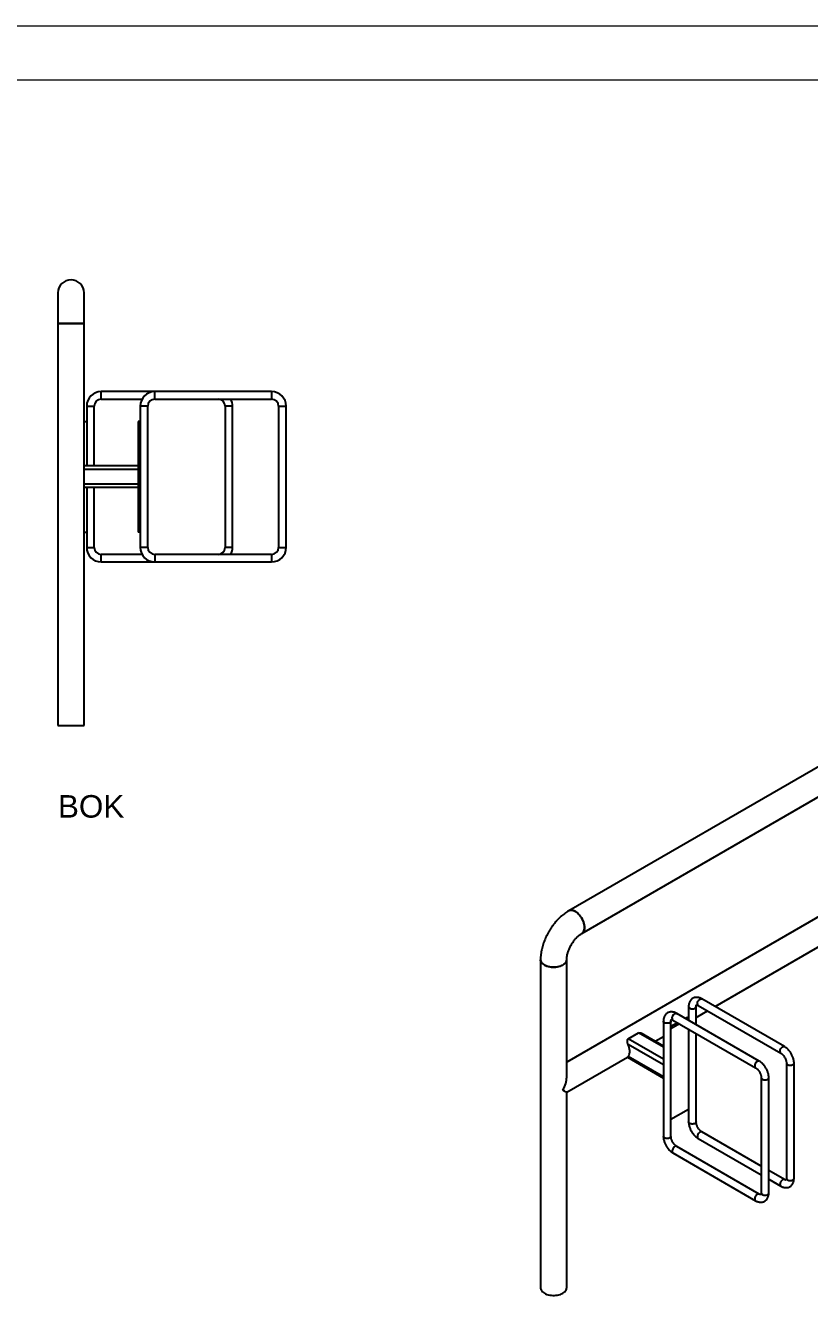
# Model space of a CAD drawing. Header units: millimetres. Extents: x 4169 to 10109, y -3451 to 749.
# Drawn here: x 7122 to 8571, y -1641 to 749 of the extents above; entities that cross this region are included whole.
import ezdxf

# ---------------------------------------------------------------- set-up
doc = ezdxf.new("R2010")
doc.units = ezdxf.units.MM
doc.layers.add('tabelka', color=155, linetype='Continuous')
doc.layers.add('WYMIAR', color=96, linetype='Continuous')

# ---------------------------------------------------------------- blocks, each defined once
blk = doc.blocks.new('izometria')
for p, q in [((-485.8, 2387.8), (-1784.4, 1638.1)), ((-1760.3, 1596.3), (-461.7, 2345.9)), ((-1311.8, 1633.3), (-1788.3, 1358.2)), ((-1513.7, 1461), (-1311.8, 1577.6)), ((-1836.6, 1547.7), (-1836.6, 940.8)), ((-1788.3, 1330.3), (-1788.3, 1547.7)), ((-1562.8, 1460.9), (-1562.8, 1435.5)), ((-1548.8, 1427.4), (-1548.8, 1460.9)), ((-1545.1, 1463), (-1392.4, 1374.8)), ((-1385.4, 1387), (-1538.1, 1475.1)), ((-1609.5, 1434), (-1609.5, 1220.9)), ((-1595.5, 1220.9), (-1595.5, 1434)), ((-1591.8, 1436.1), (-1439.1, 1347.9)), ((-1432.1, 1360), (-1584.8, 1448.2)), ((-1565.7, 1441.3), (-1569.3, 1439.2)), ((-1562.8, 1439.6), (-1565.7, 1441.3)), ((-1562.8, 1438.9), (-1565.7, 1437.2)), ((-1548.8, 1440.7), (-1527.7, 1452.9)), ((-1674.6, 1401.2), (-1655.4, 1412.4)), ((-1609.5, 1385.8), (-1655.4, 1412.4)), ((-1609.5, 1388), (-1650.5, 1411.7)), ((-1583.3, 1431.2), (-1595.5, 1424.1)), ((-1579.8, 1429.1), (-1595.5, 1420.1)), ((-1562.8, 1419.3), (-1562.8, 1247.8)), ((-1548.8, 1247.8), (-1548.8, 1411.2)), ((-1609.5, 1363.6), (-1674.6, 1401.2)), ((-1609.5, 1353.2), (-1674.6, 1390.8)), ((-1624.8, 1396.9), (-1609.5, 1405.7)), ((-1788.3, 1302.5), (-1675.9, 1367.3)), ((-1676.1, 1367.3), (-1609.5, 1328.8)), ((-1609.5, 1331), (-1674.6, 1368.6)), ((-1381.8, 1356.4), (-1381.8, 1143.3)), ((-1367.8, 1143.3), (-1367.8, 1356.4)), ((-1428.4, 1329.5), (-1428.4, 1116.4)), ((-1414.4, 1116.4), (-1414.4, 1329.5)), ((-1788.3, 940.8), (-1788.3, 1302.5)), ((-1595.5, 1252.7), (-1562.8, 1271.5)), ((-1428.4, 1166), (-1538.1, 1229.4)), ((-1432.1, 1114.3), (-1584.8, 1202.4)), ((-1545.1, 1217.2), (-1428.4, 1149.9)), ((-1591.8, 1190.3), (-1439.1, 1102.1)), ((-1385.4, 1141.2), (-1414.4, 1158)), ((-1414.4, 1141.8), (-1392.4, 1129.1))]:
    blk.add_line(p, q)
at = {"flags": 128}
for points in [[(-1755.3, 1607.3), (-1755.4, 1609.8), (-1755.8, 1612.3), (-1756.4, 1615), (-1757.2, 1617.6), (-1758.3, 1620.3), (-1759.6, 1622.9), (-1761, 1625.4), (-1762.6, 1627.8), (-1764.4, 1630.1), (-1766.3, 1632.1), (-1768.3, 1634), (-1770.3, 1635.6), (-1772.3, 1636.9), (-1774.4, 1637.9), (-1776.4, 1638.7), (-1778.4, 1639.1), (-1780.3, 1639.2), (-1782, 1639), (-1783.7, 1638.5), (-1784.4, 1638.1)], [(-1784.4, 1638.1), (-1783.7, 1638.5), (-1782, 1639), (-1780.3, 1639.2), (-1778.4, 1639.1), (-1776.4, 1638.7), (-1774.4, 1637.9), (-1772.3, 1636.9)], [(-1772.3, 1636.9), (-1770.3, 1635.6), (-1768.3, 1634), (-1766.3, 1632.1), (-1764.4, 1630.1), (-1762.6, 1627.8), (-1761, 1625.4), (-1759.6, 1622.9), (-1758.3, 1620.3), (-1757.2, 1617.6), (-1756.4, 1615), (-1755.8, 1612.3), (-1755.4, 1609.8), (-1755.3, 1607.3), (-1755.4, 1605), (-1755.8, 1602.9), (-1756.4, 1601), (-1757.2, 1599.3), (-1758.3, 1597.9), (-1759.6, 1596.7), (-1760.2, 1596.3)], [(-1760.3, 1596.3), (-1759.6, 1596.7), (-1758.3, 1597.9), (-1757.2, 1599.3), (-1756.4, 1601), (-1755.8, 1602.9), (-1755.4, 1605), (-1755.3, 1607.3)], [(-1836.6, 1547.7), (-1836.6, 1546.8), (-1836.2, 1545.2), (-1835.5, 1543.5), (-1834.5, 1542), (-1833.1, 1540.5), (-1831.5, 1539.1), (-1829.5, 1537.8)], [(-1788.3, 1547.7), (-1788.4, 1546.8), (-1788.7, 1545.2), (-1789.4, 1543.5), (-1790.4, 1542), (-1791.8, 1540.5), (-1793.5, 1539.1), (-1795.4, 1537.8), (-1797.6, 1536.7), (-1800, 1535.8), (-1802.6, 1535), (-1805.3, 1534.4), (-1808.1, 1534), (-1811, 1533.8), (-1813.9, 1533.8), (-1816.8, 1534), (-1819.6, 1534.4), (-1822.4, 1535), (-1825, 1535.8), (-1827.4, 1536.7), (-1829.5, 1537.8), (-1831.5, 1539.1), (-1833.1, 1540.5), (-1834.5, 1542), (-1835.5, 1543.5), (-1836.2, 1545.2), (-1836.6, 1546.8), (-1836.6, 1547.7)], [(-1829.5, 1537.8), (-1827.4, 1536.7), (-1825, 1535.8), (-1822.4, 1535), (-1819.6, 1534.4), (-1816.8, 1534), (-1813.9, 1533.8), (-1811, 1533.8), (-1808.1, 1534), (-1805.3, 1534.4), (-1802.6, 1535), (-1800, 1535.8), (-1797.6, 1536.7), (-1795.4, 1537.8), (-1793.5, 1539.1), (-1791.8, 1540.5), (-1790.4, 1542), (-1789.4, 1543.5), (-1788.7, 1545.2), (-1788.4, 1546.8), (-1788.3, 1547.7)], [(-1560.7, 1458.1), (-1559.5, 1457.5), (-1558.1, 1457.1), (-1556.6, 1456.9), (-1555, 1456.9), (-1553.5, 1457.1), (-1552.1, 1457.5), (-1550.8, 1458.1), (-1549.9, 1458.8), (-1549.2, 1459.6), (-1548.8, 1460.5), (-1548.8, 1460.9)], [(-1546.6, 1466.2), (-1546.5, 1467.6), (-1546.1, 1469), (-1545.5, 1470.4), (-1544.7, 1471.8), (-1543.8, 1473), (-1542.7, 1474), (-1541.6, 1474.8), (-1540.5, 1475.3), (-1539.5, 1475.5), (-1538.6, 1475.3), (-1538.1, 1475.1)], [(-1595.5, 1434), (-1595.5, 1433.5), (-1595.8, 1432.6), (-1596.5, 1431.8), (-1597.5, 1431.1), (-1598.7, 1430.6), (-1600.1, 1430.2), (-1601.7, 1430), (-1603.2, 1430), (-1604.8, 1430.2), (-1606.2, 1430.6), (-1607.4, 1431.1), (-1608.4, 1431.8), (-1609.1, 1432.6), (-1609.4, 1433.5), (-1609.5, 1434)], [(-1593.3, 1439.3), (-1593.1, 1440.6), (-1592.8, 1442), (-1592.2, 1443.5), (-1591.4, 1444.8), (-1590.5, 1446.1), (-1589.4, 1447.1), (-1588.3, 1447.9), (-1587.2, 1448.4), (-1586.2, 1448.5), (-1585.2, 1448.4), (-1584.8, 1448.2)], [(-1674.6, 1368.6), (-1673.5, 1370.2), (-1672.6, 1372.1), (-1672, 1374.3), (-1671.7, 1376.7), (-1671.7, 1379.3), (-1672, 1382.1), (-1672.6, 1384.9), (-1673.5, 1387.9), (-1674.6, 1390.8)], [(-1393.9, 1378.1), (-1393.7, 1379.4), (-1393.4, 1380.8), (-1392.8, 1382.2), (-1392, 1383.6), (-1391.1, 1384.8), (-1390, 1385.8), (-1388.9, 1386.6), (-1387.8, 1387.1), (-1386.8, 1387.3), (-1385.8, 1387.2), (-1385.4, 1387)], [(-1432.1, 1360), (-1432.5, 1360.2), (-1433.4, 1360.4), (-1434.5, 1360.2), (-1435.6, 1359.7), (-1436.7, 1358.9), (-1437.7, 1357.9), (-1438.7, 1356.7), (-1439.4, 1355.3), (-1440, 1353.9), (-1440.4, 1352.5), (-1440.5, 1351.1), (-1440.4, 1349.9), (-1440, 1348.9), (-1439.4, 1348.2), (-1439.1, 1347.9)], [(-1379.7, 1353.6), (-1378.5, 1353), (-1377.1, 1352.6), (-1375.5, 1352.4), (-1374, 1352.4), (-1372.5, 1352.6), (-1371, 1353), (-1369.8, 1353.6), (-1368.8, 1354.3), (-1368.2, 1355.1), (-1367.8, 1356), (-1367.8, 1356.4)], [(-1426.4, 1326.6), (-1425.2, 1326.1), (-1423.7, 1325.7), (-1422.2, 1325.5), (-1420.7, 1325.5), (-1419.1, 1325.7), (-1417.7, 1326.1), (-1416.5, 1326.6), (-1415.5, 1327.3), (-1414.8, 1328.1), (-1414.5, 1329), (-1414.4, 1329.5)], [(-1548.8, 1247.8), (-1548.8, 1247.3), (-1549.2, 1246.5), (-1549.9, 1245.7), (-1550.8, 1244.9), (-1552.1, 1244.4), (-1553.5, 1244), (-1555, 1243.8), (-1556.6, 1243.8), (-1558.1, 1244), (-1559.5, 1244.4), (-1560.7, 1244.9), (-1561.7, 1245.7), (-1562.4, 1246.5), (-1562.7, 1247.3), (-1562.8, 1247.8)], [(-1595.5, 1220.9), (-1595.5, 1220.4), (-1595.8, 1219.5), (-1596.5, 1218.7), (-1597.5, 1218), (-1598.7, 1217.4), (-1600.1, 1217), (-1601.7, 1216.8), (-1603.2, 1216.8), (-1604.8, 1217), (-1606.2, 1217.4), (-1607.4, 1218), (-1608.4, 1218.7), (-1609.1, 1219.5), (-1609.4, 1220.4), (-1609.5, 1220.9)], [(-1538.1, 1229.4), (-1538.6, 1229.6), (-1539.5, 1229.7), (-1540.5, 1229.5), (-1541.6, 1229), (-1542.7, 1228.2), (-1543.8, 1227.2), (-1544.7, 1226), (-1545.5, 1224.6), (-1546.1, 1223.2), (-1546.5, 1221.8), (-1546.6, 1220.4), (-1546.5, 1219.2), (-1546.1, 1218.3), (-1545.5, 1217.5), (-1545.1, 1217.2)], [(-1584.8, 1202.4), (-1585.2, 1202.6), (-1586.2, 1202.8), (-1587.2, 1202.6), (-1588.3, 1202.1), (-1589.4, 1201.3), (-1590.5, 1200.3), (-1591.4, 1199.1), (-1592.2, 1197.7), (-1592.8, 1196.3), (-1593.1, 1194.9), (-1593.3, 1193.5), (-1593.1, 1192.3), (-1592.8, 1191.3), (-1592.2, 1190.6), (-1591.8, 1190.3)], [(-1385.4, 1141.2), (-1385.8, 1141.4), (-1386.8, 1141.5), (-1387.8, 1141.3), (-1388.9, 1140.8), (-1390, 1140.1), (-1391.1, 1139), (-1392, 1137.8), (-1392.8, 1136.5), (-1393.4, 1135), (-1393.7, 1133.6), (-1393.9, 1132.3), (-1393.7, 1131.1), (-1393.4, 1130.1), (-1392.8, 1129.3), (-1392.4, 1129.1)], [(-1379.7, 1140.4), (-1378.5, 1139.9), (-1377.1, 1139.5), (-1375.5, 1139.3), (-1374, 1139.3), (-1372.5, 1139.5), (-1371, 1139.9), (-1369.8, 1140.4), (-1368.8, 1141.2), (-1368.2, 1142), (-1367.8, 1142.8), (-1367.8, 1143.3)], [(-1432.1, 1114.3), (-1432.5, 1114.4), (-1433.4, 1114.6), (-1434.5, 1114.4), (-1435.6, 1113.9), (-1436.7, 1113.1), (-1437.7, 1112.1), (-1438.7, 1110.9), (-1439.4, 1109.5), (-1440, 1108.1), (-1440.4, 1106.7), (-1440.5, 1105.3), (-1440.4, 1104.1), (-1440, 1103.1), (-1439.4, 1102.4), (-1439.1, 1102.1)], [(-1426.4, 1113.5), (-1425.2, 1112.9), (-1423.7, 1112.5), (-1422.2, 1112.3), (-1420.7, 1112.3), (-1419.1, 1112.5), (-1417.7, 1112.9), (-1416.5, 1113.5), (-1415.5, 1114.2), (-1414.8, 1115), (-1414.5, 1115.9), (-1414.4, 1116.4)], [(-1836.6, 940.8), (-1836.6, 939.9), (-1836.2, 938.3), (-1835.5, 936.6), (-1834.5, 935.1), (-1833.1, 933.6), (-1831.5, 932.2), (-1829.5, 930.9)], [(-1829.5, 930.9), (-1827.4, 929.8), (-1825, 928.9), (-1822.4, 928.1), (-1819.6, 927.5), (-1816.8, 927.1), (-1813.9, 926.9), (-1811, 926.9), (-1808.1, 927.1), (-1805.3, 927.5), (-1802.6, 928.1), (-1800, 928.9), (-1797.6, 929.8), (-1795.4, 930.9), (-1793.5, 932.2), (-1791.8, 933.6), (-1790.4, 935.1), (-1789.4, 936.6), (-1788.7, 938.3), (-1788.4, 939.9), (-1788.3, 940.8)]]:
    blk.add_lwpolyline(points, dxfattribs=at)
for centre, radius, start, end in [((-1559.4, 1461.2), 3.44, 184.7179, 246.4199), ((-1543.2, 1465.8), 3.44, 173.6038, 235.084), ((-1589.8, 1438.9), 3.44, 173.6038, 235.084), ((-1390.4, 1377.7), 3.45, 173.6406, 234.6974), ((-1378.3, 1356.7), 3.45, 185.2748, 246.367), ((-1425, 1329.8), 3.45, 185.2748, 246.367), ((-1378.3, 1143.6), 3.44, 184.9193, 246.4008), ((-1425, 1116.7), 3.44, 184.9193, 246.4008)]:
    blk.add_arc(centre, radius, start, end)
for major_axis, ratio, start_param, end_param in [((17.1, 29.6), 0.577335, 4.71243, 5.497828), ((24.1, -13.9), 0.00007, 0.000041, 0.785439)]:
    blk.add_ellipse((-1812.5, 1316.4), major_axis=major_axis, ratio=ratio, start_param=start_param, end_param=end_param)
for points, knots in [([(-1784.4, 1638.1), (-1785.2, 1637.7), (-1787.3, 1636.4), (-1790.6, 1634.2), (-1794.4, 1631.3), (-1798.1, 1628.3), (-1801.7, 1625), (-1805.2, 1621.5), (-1808.6, 1617.8), (-1811.8, 1613.9), (-1814.8, 1609.9), (-1817.7, 1605.8), (-1820.4, 1601.5), (-1822.9, 1597.1), (-1825.2, 1592.6), (-1827.4, 1588.1), (-1829.4, 1583.4), (-1831.1, 1578.7), (-1832.6, 1574), (-1833.9, 1569.2), (-1835, 1564.4), (-1835.8, 1559.6), (-1836.3, 1554.8), (-1836.6, 1550.9), (-1836.6, 1548.5), (-1836.6, 1547.7)], [0, 0, 0, 0, 0.025884, 0.071414, 0.116938, 0.162445, 0.207861, 0.253145, 0.298285, 0.343288, 0.388174, 0.432973, 0.477717, 0.522445, 0.567196, 0.611997, 0.656888, 0.70191, 0.7471, 0.792493, 0.838115, 0.883982, 0.93009, 0.976404, 1, 1, 1, 1]), ([(-1788.3, 1547.7), (-1788.3, 1548), (-1788.3, 1549), (-1788.2, 1550.8), (-1787.9, 1553.1), (-1787.5, 1555.6), (-1786.9, 1558.2), (-1786.1, 1561), (-1785.1, 1563.9), (-1784, 1566.8), (-1782.7, 1569.7), (-1781.2, 1572.7), (-1779.6, 1575.6), (-1777.9, 1578.4), (-1776, 1581.1), (-1774.1, 1583.7), (-1772.1, 1586.1), (-1770.1, 1588.3), (-1768, 1590.4), (-1766, 1592.2), (-1764.1, 1593.7), (-1762.3, 1595), (-1761, 1595.8), (-1760.4, 1596.2), (-1760.3, 1596.3)], [0, 0, 0, 0, 0.02453, 0.070384, 0.116733, 0.163733, 0.211369, 0.259595, 0.308342, 0.357528, 0.407063, 0.456852, 0.506798, 0.556801, 0.606742, 0.656511, 0.706015, 0.75516, 0.803863, 0.852048, 0.899658, 0.94666, 0.990151, 1, 1, 1, 1]), ([(-1538.1, 1475.1), (-1538.6, 1475.4), (-1539.8, 1476.1), (-1541.8, 1476.9), (-1544.2, 1477.6), (-1546.4, 1478), (-1548.6, 1478), (-1550.8, 1477.8), (-1552.9, 1477.2), (-1554.9, 1476.3), (-1556.7, 1475.2), (-1558.2, 1473.8), (-1559.5, 1472.2), (-1560.7, 1470.4), (-1561.6, 1468.4), (-1562.2, 1466.3), (-1562.6, 1463.9), (-1562.8, 1462.1), (-1562.8, 1461.1), (-1562.8, 1460.9)], [0, 0, 0, 0, 0.039273, 0.110457, 0.181372, 0.243288, 0.303227, 0.368011, 0.430587, 0.491301, 0.55083, 0.609824, 0.668885, 0.728744, 0.790053, 0.853304, 0.918696, 0.985049, 1, 1, 1, 1]), ([(-1548.8, 1460.9), (-1548.8, 1461.1), (-1548.8, 1461.8), (-1548.7, 1462.6), (-1548.5, 1463.4), (-1548.3, 1463.8), (-1548.1, 1464), (-1548.1, 1464), (-1548.1, 1464)], [0, 0, 0, 0, 0.099448, 0.285744, 0.471432, 0.65914, 0.854601, 1, 1, 1, 1]), ([(-1548.2, 1464), (-1548.2, 1464), (-1548.2, 1464), (-1547.9, 1464), (-1547.4, 1464), (-1546.7, 1463.8), (-1545.8, 1463.4), (-1545.3, 1463.1), (-1545.1, 1463)], [0, 0, 0, 0, 0.159469, 0.35353, 0.534506, 0.724428, 0.910354, 1, 1, 1, 1]), ([(-1584.8, 1448.2), (-1585.2, 1448.4), (-1586.5, 1449.1), (-1588.5, 1450), (-1590.9, 1450.7), (-1593.1, 1451), (-1595.3, 1451.1), (-1597.5, 1450.9), (-1599.6, 1450.3), (-1601.6, 1449.4), (-1603.3, 1448.3), (-1604.9, 1446.9), (-1606.2, 1445.3), (-1607.3, 1443.5), (-1608.2, 1441.5), (-1608.9, 1439.3), (-1609.3, 1437), (-1609.4, 1435.2), (-1609.5, 1434.2), (-1609.5, 1434)], [0, 0, 0, 0, 0.039273, 0.110457, 0.181372, 0.243288, 0.303227, 0.368011, 0.430587, 0.491301, 0.55083, 0.609824, 0.668885, 0.728744, 0.790053, 0.853304, 0.918696, 0.985049, 1, 1, 1, 1]), ([(-1595.5, 1434), (-1595.5, 1434.2), (-1595.4, 1434.8), (-1595.3, 1435.7), (-1595.1, 1436.4), (-1594.9, 1436.9), (-1594.8, 1437.1), (-1594.8, 1437.1), (-1594.8, 1437.1)], [0, 0, 0, 0, 0.0994477, 0.2857436, 0.4714319, 0.6591397, 0.8546007, 1, 1, 1, 1]), ([(-1594.8, 1437.1), (-1594.8, 1437.1), (-1594.8, 1437.1), (-1594.6, 1437.1), (-1594.1, 1437), (-1593.3, 1436.8), (-1592.5, 1436.5), (-1592, 1436.2), (-1591.8, 1436.1)], [0, 0, 0, 0, 0.159469, 0.35353, 0.534506, 0.724428, 0.910354, 1, 1, 1, 1]), ([(-1655.4, 1412.4), (-1655.1, 1412.5), (-1654.3, 1412.8), (-1652.6, 1412.6), (-1651.2, 1412.2), (-1650.5, 1411.7), (-1650.5, 1411.7)], [0, 0, 0, 0, 0.229873, 0.522115, 0.979844, 1, 1, 1, 1]), ([(-1674.6, 1390.8), (-1674.8, 1391.3), (-1675, 1391.7), (-1675.3, 1392.7), (-1675.5, 1393.1), (-1675.7, 1394.1), (-1675.8, 1394.6), (-1676, 1395.6), (-1676, 1396.1), (-1676.1, 1397), (-1676.1, 1397.5), (-1676.1, 1398.4), (-1676.1, 1398.8), (-1675.9, 1399.7), (-1675.7, 1400.1), (-1675.3, 1400.8), (-1675, 1401), (-1674.6, 1401.2)], [0, 0, 0, 0, 0.125, 0.125, 0.25, 0.25, 0.375, 0.375, 0.5, 0.5, 0.625, 0.625, 0.75, 0.75, 0.875, 0.875, 1, 1, 1, 1]), ([(-1367.8, 1356.4), (-1367.8, 1356.9), (-1367.8, 1358.3), (-1368, 1360.6), (-1368.6, 1363.3), (-1369.3, 1366), (-1370.3, 1368.8), (-1371.5, 1371.4), (-1372.9, 1374), (-1374.4, 1376.5), (-1376.2, 1378.8), (-1378, 1381), (-1380, 1383), (-1382.2, 1384.8), (-1384, 1386.1), (-1385.1, 1386.8), (-1385.4, 1387)], [0, 0, 0, 0, 0.043209, 0.120466, 0.197584, 0.274483, 0.351071, 0.427398, 0.503585, 0.579787, 0.656143, 0.732807, 0.809953, 0.887739, 0.966255, 1, 1, 1, 1]), ([(-1675.8, 1367.4), (-1675.8, 1367.5), (-1675.6, 1367.5), (-1675, 1368.2), (-1674.6, 1368.6)], [0, 0, 0, 0, 0.382106, 1, 1, 1, 1]), ([(-1392.4, 1374.8), (-1392.2, 1374.7), (-1391.6, 1374.4), (-1390.6, 1373.6), (-1389.3, 1372.5), (-1388.1, 1371.2), (-1386.8, 1369.7), (-1385.7, 1368), (-1384.6, 1366.2), (-1383.7, 1364.4), (-1382.9, 1362.5), (-1382.4, 1360.7), (-1382, 1359), (-1381.8, 1357.6), (-1381.8, 1356.8), (-1381.8, 1356.4)], [0, 0, 0, 0, 0.04127, 0.119693, 0.199328, 0.280344, 0.362511, 0.445513, 0.528997, 0.6126, 0.69586, 0.778406, 0.859913, 0.940117, 1, 1, 1, 1]), ([(-1439.1, 1347.9), (-1438.9, 1347.8), (-1438.3, 1347.4), (-1437.3, 1346.7), (-1436, 1345.6), (-1434.7, 1344.3), (-1433.5, 1342.7), (-1432.3, 1341.1), (-1431.3, 1339.3), (-1430.3, 1337.5), (-1429.6, 1335.6), (-1429, 1333.8), (-1428.7, 1332.1), (-1428.5, 1330.6), (-1428.4, 1329.8), (-1428.4, 1329.5)], [0, 0, 0, 0, 0.04127, 0.119693, 0.199328, 0.280344, 0.362511, 0.445513, 0.528997, 0.6126, 0.69586, 0.778406, 0.859913, 0.940117, 1, 1, 1, 1]), ([(-1414.4, 1329.5), (-1414.4, 1330), (-1414.5, 1331.3), (-1414.7, 1333.6), (-1415.2, 1336.4), (-1416, 1339.1), (-1417, 1341.8), (-1418.2, 1344.5), (-1419.6, 1347.1), (-1421.1, 1349.5), (-1422.8, 1351.9), (-1424.7, 1354.1), (-1426.7, 1356.1), (-1428.8, 1357.9), (-1430.6, 1359.2), (-1431.7, 1359.8), (-1432.1, 1360)], [0, 0, 0, 0, 0.043209, 0.120466, 0.197584, 0.274483, 0.351071, 0.427398, 0.503585, 0.579787, 0.656143, 0.732807, 0.809953, 0.887739, 0.966255, 1, 1, 1, 1]), ([(-1562.8, 1247.8), (-1562.8, 1247.3), (-1562.8, 1245.9), (-1562.5, 1243.6), (-1562, 1240.9), (-1561.2, 1238.2), (-1560.2, 1235.5), (-1559, 1232.8), (-1557.7, 1230.2), (-1556.1, 1227.8), (-1554.4, 1225.4), (-1552.5, 1223.2), (-1550.5, 1221.2), (-1548.4, 1219.4), (-1546.6, 1218.1), (-1545.5, 1217.4), (-1545.1, 1217.2)], [0, 0, 0, 0, 0.043209, 0.120466, 0.197584, 0.274483, 0.351071, 0.427398, 0.503585, 0.579787, 0.656143, 0.732807, 0.809953, 0.887739, 0.966255, 1, 1, 1, 1]), ([(-1538.1, 1229.4), (-1538.3, 1229.5), (-1538.9, 1229.8), (-1540, 1230.6), (-1541.2, 1231.7), (-1542.5, 1233), (-1543.7, 1234.5), (-1544.9, 1236.2), (-1546, 1238), (-1546.9, 1239.8), (-1547.6, 1241.7), (-1548.2, 1243.5), (-1548.6, 1245.2), (-1548.8, 1246.7), (-1548.8, 1247.5), (-1548.8, 1247.8)], [0, 0, 0, 0, 0.0412696, 0.1196934, 0.199328, 0.2803441, 0.3625114, 0.4455129, 0.5289966, 0.6126004, 0.6958604, 0.7784062, 0.8599126, 0.9401172, 1, 1, 1, 1]), ([(-1609.5, 1220.9), (-1609.4, 1220.4), (-1609.4, 1219), (-1609.2, 1216.7), (-1608.7, 1214), (-1607.9, 1211.2), (-1606.9, 1208.5), (-1605.7, 1205.9), (-1604.3, 1203.3), (-1602.8, 1200.8), (-1601.1, 1198.5), (-1599.2, 1196.3), (-1597.2, 1194.3), (-1595, 1192.4), (-1593.2, 1191.2), (-1592.1, 1190.5), (-1591.8, 1190.3)], [0, 0, 0, 0, 0.043209, 0.120466, 0.197584, 0.274483, 0.351071, 0.427398, 0.503585, 0.579787, 0.656143, 0.732807, 0.809953, 0.887739, 0.966255, 1, 1, 1, 1]), ([(-1584.8, 1202.4), (-1585, 1202.5), (-1585.6, 1202.9), (-1586.6, 1203.6), (-1587.9, 1204.8), (-1589.2, 1206.1), (-1590.4, 1207.6), (-1591.6, 1209.3), (-1592.6, 1211), (-1593.5, 1212.9), (-1594.3, 1214.7), (-1594.9, 1216.6), (-1595.2, 1218.3), (-1595.4, 1219.7), (-1595.4, 1220.5), (-1595.5, 1220.9)], [0, 0, 0, 0, 0.0412696, 0.1196934, 0.199328, 0.2803441, 0.3625114, 0.4455129, 0.5289966, 0.6126004, 0.6958604, 0.7784062, 0.8599126, 0.9401172, 1, 1, 1, 1]), ([(-1392.4, 1129.1), (-1392, 1128.8), (-1390.8, 1128.2), (-1388.7, 1127.3), (-1386.4, 1126.6), (-1384.1, 1126.2), (-1381.9, 1126.2), (-1379.7, 1126.4), (-1377.6, 1127), (-1375.7, 1127.9), (-1373.9, 1129), (-1372.3, 1130.4), (-1371, 1132), (-1369.9, 1133.8), (-1369, 1135.8), (-1368.3, 1138), (-1367.9, 1140.3), (-1367.8, 1142.1), (-1367.8, 1143.1), (-1367.8, 1143.3)], [0, 0, 0, 0, 0.039273, 0.110457, 0.181372, 0.243288, 0.303227, 0.368011, 0.430587, 0.491301, 0.55083, 0.609824, 0.668885, 0.728744, 0.790053, 0.853304, 0.918696, 0.985049, 1, 1, 1, 1]), ([(-1382.4, 1140.2), (-1382.4, 1140.2), (-1382.4, 1140.2), (-1382.6, 1140.2), (-1383.1, 1140.3), (-1383.9, 1140.5), (-1384.7, 1140.8), (-1385.2, 1141.1), (-1385.4, 1141.2)], [0, 0, 0, 0, 0.159469, 0.35353, 0.534506, 0.724428, 0.910354, 1, 1, 1, 1]), ([(-1381.8, 1143.3), (-1381.8, 1143.1), (-1381.8, 1142.4), (-1381.9, 1141.6), (-1382.1, 1140.8), (-1382.3, 1140.4), (-1382.4, 1140.2), (-1382.4, 1140.2), (-1382.4, 1140.2)], [0, 0, 0, 0, 0.099448, 0.285744, 0.471432, 0.65914, 0.854601, 1, 1, 1, 1]), ([(-1439.1, 1102.1), (-1438.6, 1101.9), (-1437.4, 1101.2), (-1435.4, 1100.3), (-1433, 1099.6), (-1430.8, 1099.3), (-1428.6, 1099.2), (-1426.4, 1099.5), (-1424.3, 1100.1), (-1422.3, 1100.9), (-1420.6, 1102.1), (-1419, 1103.5), (-1417.7, 1105.1), (-1416.6, 1106.9), (-1415.7, 1108.8), (-1415, 1111), (-1414.6, 1113.3), (-1414.4, 1115.1), (-1414.4, 1116.2), (-1414.4, 1116.4)], [0, 0, 0, 0, 0.039273, 0.110457, 0.181372, 0.243288, 0.303227, 0.368011, 0.430587, 0.491301, 0.55083, 0.609824, 0.668885, 0.728744, 0.790053, 0.853304, 0.918696, 0.985049, 1, 1, 1, 1]), ([(-1429.1, 1113.3), (-1429.1, 1113.3), (-1429.1, 1113.3), (-1429.3, 1113.3), (-1429.8, 1113.3), (-1430.6, 1113.5), (-1431.4, 1113.9), (-1431.9, 1114.2), (-1432.1, 1114.3)], [0, 0, 0, 0, 0.159469, 0.35353, 0.534506, 0.724428, 0.910354, 1, 1, 1, 1]), ([(-1428.4, 1116.4), (-1428.4, 1116.1), (-1428.5, 1115.5), (-1428.6, 1114.6), (-1428.8, 1113.9), (-1429, 1113.4), (-1429.1, 1113.2), (-1429.1, 1113.2), (-1429.1, 1113.3)], [0, 0, 0, 0, 0.099448, 0.285744, 0.471432, 0.65914, 0.854601, 1, 1, 1, 1])]:
    blk.add_open_spline(points, degree=3, knots=knots)
blk = doc.blocks.new('bok')
for p, q in [((7181.8, 254.9), (7181.8, 198.2)), ((7230.1, 198.2), (7230.1, 254.9)), ((7181.8, 198.2), (7181.8, -545.1)), ((7181.8, 198.2), (7205.9, 198.2)), ((7230.1, 198.2), (7181.8, 198.2)), ((7205.9, 198.2), (7230.1, 198.2)), ((7230.1, -545.1), (7230.1, 198.2)), ((7360.9, 72.4), (7261.9, 72.4)), ((7261.9, 58.4), (7261.9, 72.4)), ((7576.9, 72.4), (7360.9, 72.4)), ((7360.9, 65.4), (7360.9, 72.4)), ((7576.9, 72.4), (7576.9, 58.4)), ((7261.9, 58.4), (7337.2, 58.4)), ((7360.9, 58.4), (7360.9, 65.4)), ((7360.9, 58.4), (7576.9, 58.4)), ((7234.9, 45.4), (7234.9, -65.1)), ((7234.9, 45.4), (7248.9, 45.4)), ((7248.9, -65.1), (7248.9, 45.4)), ((7333.9, 45.4), (7333.9, -215.6)), ((7347.9, 45.4), (7333.9, 45.4)), ((7347.9, -215.6), (7347.9, 45.4)), ((7490.9, 45.4), (7490.9, -215.6)), ((7504.9, 45.4), (7490.9, 45.4)), ((7504.9, -215.6), (7504.9, 45.4)), ((7589.9, 45.4), (7589.9, -215.6)), ((7589.9, 45.4), (7596.9, 45.4)), ((7596.9, 45.4), (7603.9, 45.4)), ((7603.9, -215.6), (7603.9, 45.4)), ((7230.1, 17.4), (7234.9, 17.4)), ((7333.9, 17.4), (7329.9, 17.4)), ((7329.9, 17.4), (7329.9, -187.6)), ((7329.9, -65.1), (7230.1, -65.1)), ((7329.9, -71.5), (7230.1, -71.5)), ((7329.9, -98.7), (7230.1, -98.7)), ((7329.9, -105.1), (7230.1, -105.1)), ((7234.9, -105.1), (7234.9, -215.6)), ((7248.9, -215.6), (7248.9, -105.1)), ((7230.1, -187.6), (7234.9, -187.6)), ((7333.9, -187.6), (7329.9, -187.6)), ((7234.9, -215.6), (7248.9, -215.6)), ((7337.2, -228.6), (7261.9, -228.6)), ((7261.9, -242.6), (7261.9, -228.6)), ((7347.9, -215.6), (7333.9, -215.6)), ((7576.9, -228.6), (7360.9, -228.6)), ((7360.9, -228.6), (7360.9, -242.6)), ((7504.9, -215.6), (7490.9, -215.6)), ((7576.9, -228.6), (7576.9, -242.6)), ((7589.9, -215.6), (7596.9, -215.6)), ((7596.9, -215.6), (7603.9, -215.6)), ((7261.9, -242.6), (7360.9, -242.6)), ((7360.9, -242.6), (7576.9, -242.6)), ((7181.8, -545.1), (7205.9, -545.1)), ((7205.9, -545.1), (7230.1, -545.1))]:
    blk.add_line(p, q)
for centre, radius, start, end in [((7205.9, 254.9), 24.2, 0, 180), ((7205.9, 254.9), 24.2, 90, 180), ((7205.9, 254.9), 24.2, 0, 90), ((7261.9, 45.4), 27, 90, 180), ((7360.9, 45.4), 27, 90, 180), ((7576.9, 45.4), 27, 0, 90), ((7261.9, 45.4), 13, 90, 180), ((7360.9, 45.4), 13, 90, 180), ((7477.9, 45.4), 13, 0, 90), ((7477.9, 45.4), 27, 0, 28.7822), ((7576.9, 45.4), 13, 0, 90), ((7261.9, -215.6), 27, 180, 270), ((7261.9, -215.6), 13, 180, 270), ((7360.9, -215.6), 27, 180, 270), ((7360.9, -215.6), 13, 180, 270), ((7477.9, -215.6), 13, 270, 0), ((7477.9, -215.6), 27, 331.2178, 0), ((7576.9, -215.6), 13, 270, 0), ((7576.9, -215.6), 27, 270, 0)]:
    blk.add_arc(centre, radius, start, end)

msp = doc.modelspace()

# ---------------------------------------------------------------- linework, layer by layer
at = {"layer": 'tabelka', "lineweight": 5}
for points in [[(4169.08, 748.67), (10109.08, 748.67), (10109.08, -3451.33), (4169.08, -3451.33)], [(4269.08, 648.67), (10009.08, 648.67), (10009.08, -3351.33), (4269.08, -3351.33)]]:
    msp.add_lwpolyline(points, close=True, dxfattribs=at)

# ---------------------------------------------------------------- block references
for name, p in [('bok', (0, 0)), ('izometria', (9911.14, -2525.68))]:
    msp.add_blockref(name, p)

# ---------------------------------------------------------------- texts
at = {"layer": 'WYMIAR', "insert": (7181.75, -673.7), "char_height": 41.5951, "width": 196.5247, "attachment_point": 1}
msp.add_mtext('{\\f@Arial Unicode MS|b0|i0|c238|p34;BOK}', dxfattribs=at)

doc.saveas('drawing.dxf')
